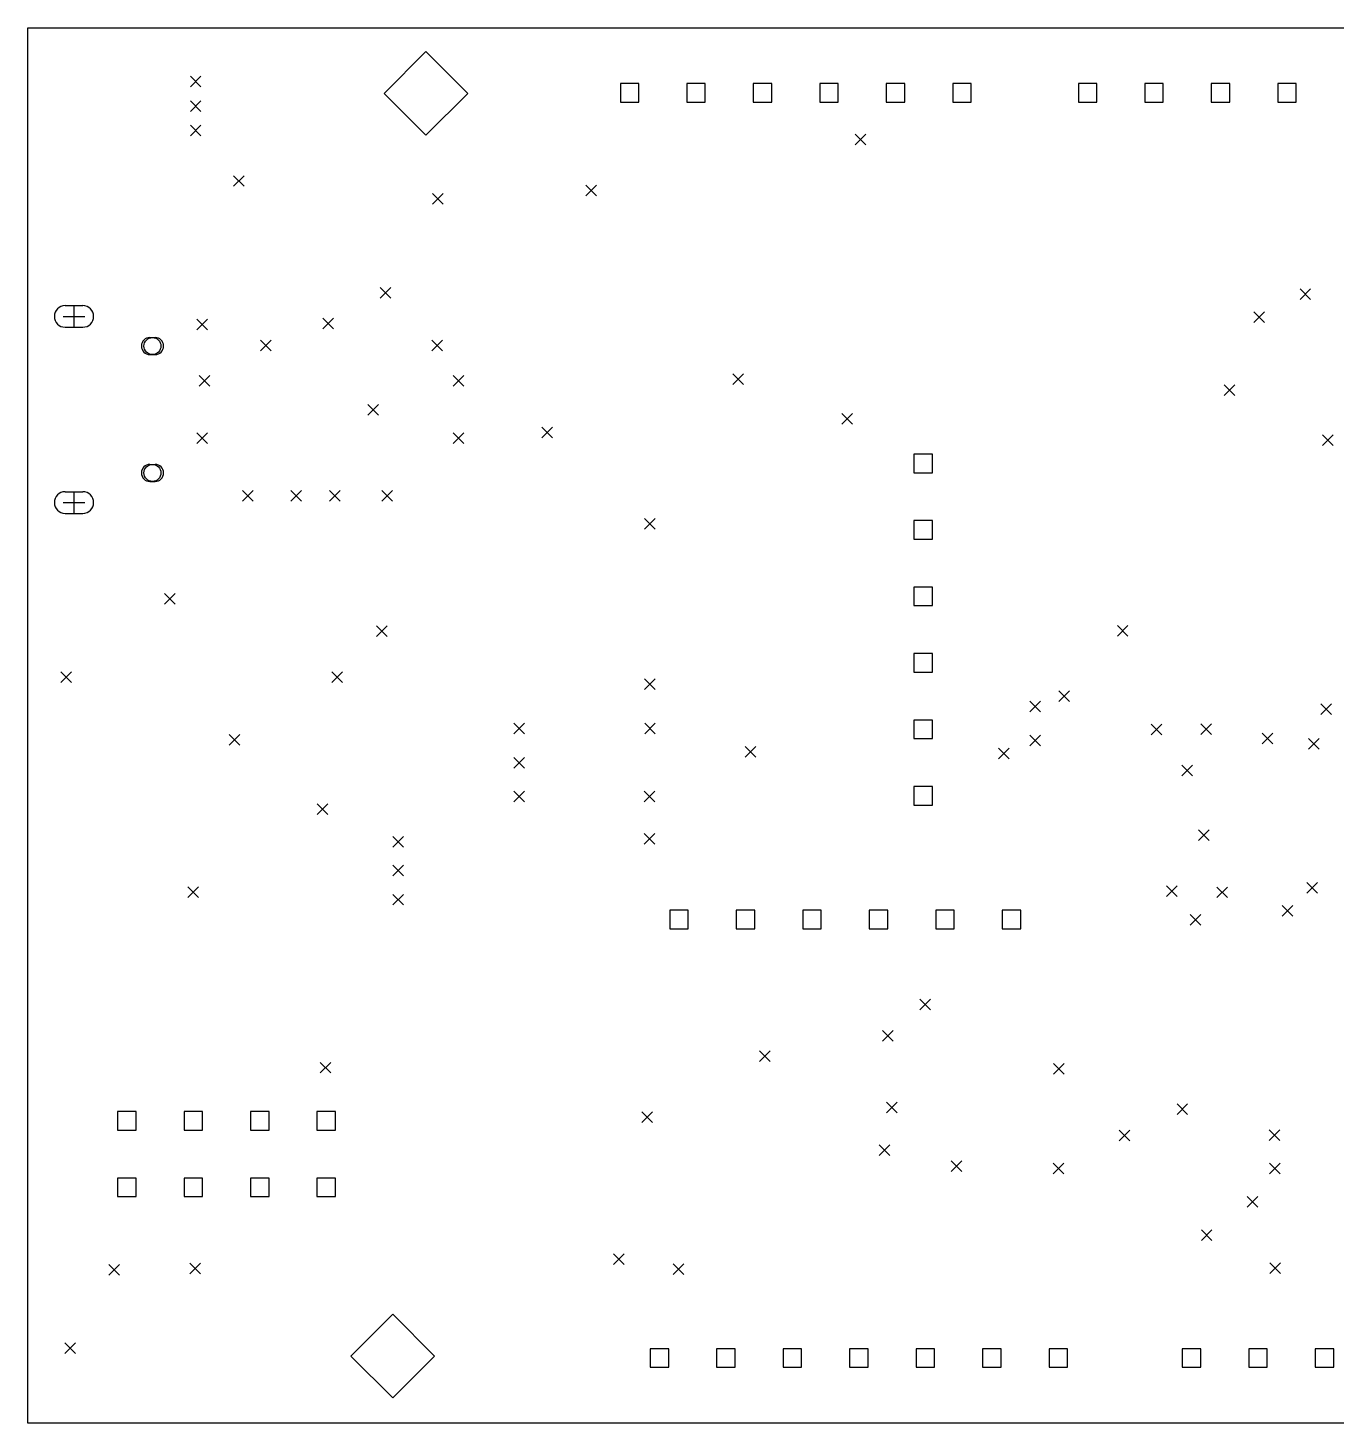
# Model space of a CAD drawing. Extents: x 3.45 to 7.48, y -5.57 to -2.37.
# Drawn here: x 3.58 to 5.548, y -4.472 to -2.373 of the extents above; entities that cross this region are included whole.
import ezdxf

# ---------------------------------------------------------------- set-up
doc = ezdxf.new("R2010")
doc.units = 0
doc.header["$MEASUREMENT"] = 0
doc.layers.add('BLACK', color=7, linetype='CONTINUOUS')

msp = doc.modelspace()

# ---------------------------------------------------------------- linework, layer by layer
at = {"layer": 'BLACK', "linetype": 'CONTINUOUS'}
for p, q in [((3.58031, -4.47165), (3.58031, -2.37283)), ((3.58031, -2.37283), (7.41929, -2.37283)), ((4.17913, -2.40827), (4.11614, -2.47126)), ((4.24213, -2.47126), (4.17913, -2.40827)), ((3.82468, -2.44554), (3.84068, -2.46154)), ((3.84068, -2.44554), (3.82468, -2.46154)), ((4.11614, -2.47126), (4.17913, -2.53425)), ((4.17913, -2.53425), (4.24213, -2.47126)), ((4.49935, -2.45655), (4.47151, -2.45655)), ((4.47151, -2.45655), (4.47151, -2.48439)), ((4.49935, -2.48439), (4.49935, -2.45655)), ((4.59935, -2.45655), (4.57151, -2.45655)), ((4.57151, -2.45655), (4.57151, -2.48439)), ((4.59935, -2.48439), (4.59935, -2.45655)), ((4.69935, -2.45655), (4.67151, -2.45655)), ((4.67151, -2.45655), (4.67151, -2.48439)), ((4.69935, -2.48439), (4.69935, -2.45655)), ((4.79935, -2.45655), (4.77151, -2.45655)), ((4.77151, -2.45655), (4.77151, -2.48439)), ((4.79935, -2.48439), (4.79935, -2.45655)), ((4.89935, -2.45655), (4.87151, -2.45655)), ((4.87151, -2.45655), (4.87151, -2.48439)), ((4.89935, -2.48439), (4.89935, -2.45655)), ((4.99935, -2.45655), (4.97151, -2.45655)), ((4.97151, -2.45655), (4.97151, -2.48439)), ((4.99935, -2.48439), (4.99935, -2.45655)), ((5.18833, -2.45655), (5.16049, -2.45655)), ((5.16049, -2.45655), (5.16049, -2.48439)), ((5.18833, -2.48439), (5.18833, -2.45655)), ((5.28833, -2.45655), (5.26049, -2.45655)), ((5.26049, -2.45655), (5.26049, -2.48439)), ((5.28833, -2.48439), (5.28833, -2.45655)), ((5.38833, -2.45655), (5.36049, -2.45655)), ((5.36049, -2.45655), (5.36049, -2.48439)), ((5.38833, -2.48439), (5.38833, -2.45655)), ((5.48833, -2.45655), (5.46049, -2.45655)), ((5.46049, -2.45655), (5.46049, -2.48439)), ((5.48833, -2.48439), (5.48833, -2.45655)), ((3.82468, -2.48255), (3.84068, -2.49855)), ((3.84068, -2.48255), (3.82468, -2.49855)), ((4.47151, -2.48439), (4.49935, -2.48439)), ((4.57151, -2.48439), (4.59935, -2.48439)), ((4.67151, -2.48439), (4.69935, -2.48439)), ((4.77151, -2.48439), (4.79935, -2.48439)), ((4.87151, -2.48439), (4.89935, -2.48439)), ((4.97151, -2.48439), (4.99935, -2.48439)), ((5.16049, -2.48439), (5.18833, -2.48439)), ((5.26049, -2.48439), (5.28833, -2.48439)), ((5.36049, -2.48439), (5.38833, -2.48439)), ((5.46049, -2.48439), (5.48833, -2.48439)), ((3.82468, -2.51917), (3.84068, -2.53517)), ((3.84068, -2.51917), (3.82468, -2.53517)), ((4.82468, -2.53255), (4.84068, -2.54855)), ((4.84068, -2.53255), (4.82468, -2.54855)), ((3.88964, -2.59515), (3.90564, -2.61115)), ((3.90564, -2.59515), (3.88964, -2.61115)), ((4.18885, -2.62192), (4.20485, -2.63792)), ((4.20485, -2.62192), (4.18885, -2.63792)), ((4.41976, -2.60932), (4.43576, -2.62532)), ((4.43576, -2.60932), (4.41976, -2.62532)), ((4.11011, -2.76326), (4.12611, -2.77926)), ((4.12611, -2.76326), (4.11011, -2.77926)), ((5.49397, -2.76523), (5.50997, -2.78123)), ((5.50997, -2.76523), (5.49397, -2.78123)), ((3.63632, -2.7906), (3.66289, -2.7906)), ((3.64961, -2.7906), (3.64961, -2.82308)), ((3.63337, -2.80684), (3.66585, -2.80684)), ((3.83452, -2.8109), (3.85052, -2.8269)), ((3.85052, -2.8109), (3.83452, -2.8269)), ((4.02389, -2.80972), (4.03989, -2.82572)), ((4.03989, -2.80972), (4.02389, -2.82572)), ((5.42468, -2.79987), (5.44068, -2.81587)), ((5.44068, -2.79987), (5.42468, -2.81587)), ((3.63632, -2.82308), (3.66289, -2.82308)), ((3.76378, -2.83858), (3.77165, -2.83858)), ((3.93019, -2.84239), (3.94619, -2.85839)), ((3.94619, -2.84239), (3.93019, -2.85839)), ((4.18806, -2.84279), (4.20406, -2.85879)), ((4.20406, -2.84279), (4.18806, -2.85879)), ((3.76378, -2.86417), (3.77165, -2.86417)), ((3.83797, -2.89554), (3.85397, -2.91154)), ((3.85397, -2.89554), (3.83797, -2.91154)), ((4.21995, -2.89554), (4.23595, -2.91154)), ((4.23595, -2.89554), (4.21995, -2.91154)), ((4.64082, -2.89318), (4.65682, -2.90918)), ((4.65682, -2.89318), (4.64082, -2.90918)), ((5.3798, -2.90972), (5.3958, -2.92572)), ((5.3958, -2.90972), (5.3798, -2.92572)), ((4.09161, -2.93946), (4.10761, -2.95546)), ((4.10761, -2.93946), (4.09161, -2.95546)), ((4.8046, -2.95302), (4.8206, -2.96902)), ((4.8206, -2.95302), (4.8046, -2.96902)), ((4.35342, -2.9733), (4.36942, -2.9893)), ((4.36942, -2.9733), (4.35342, -2.9893)), ((3.83452, -2.98216), (3.85052, -2.99816)), ((3.85052, -2.98216), (3.83452, -2.99816)), ((4.21995, -2.98216), (4.23595, -2.99816)), ((4.23595, -2.98216), (4.21995, -2.99816)), ((5.52783, -2.98491), (5.54383, -3.00091)), ((5.54383, -2.98491), (5.52783, -3.00091)), ((4.94101, -3.01407), (4.91317, -3.01407)), ((4.91317, -3.01407), (4.91317, -3.04191)), ((4.94101, -3.04191), (4.94101, -3.01407)), ((3.76378, -3.02953), (3.77165, -3.02953)), ((4.91317, -3.04191), (4.94101, -3.04191)), ((3.76378, -3.05512), (3.77165, -3.05512)), ((3.63632, -3.07062), (3.66289, -3.07062)), ((3.64961, -3.07062), (3.64961, -3.1031)), ((3.90302, -3.06877), (3.91902, -3.08477)), ((3.91902, -3.06877), (3.90302, -3.08477)), ((3.97586, -3.06877), (3.99186, -3.08477)), ((3.99186, -3.06877), (3.97586, -3.08477)), ((4.03413, -3.06877), (4.05013, -3.08477)), ((4.05013, -3.06877), (4.03413, -3.08477)), ((4.11287, -3.06877), (4.12887, -3.08477)), ((4.12887, -3.06877), (4.11287, -3.08477)), ((3.63337, -3.08686), (3.66585, -3.08686)), ((3.63632, -3.1031), (3.66289, -3.1031)), ((4.50775, -3.1109), (4.52375, -3.1269)), ((4.52375, -3.1109), (4.50775, -3.1269)), ((4.94101, -3.11407), (4.91317, -3.11407)), ((4.91317, -3.11407), (4.91317, -3.14191)), ((4.94101, -3.14191), (4.94101, -3.11407)), ((4.91317, -3.14191), (4.94101, -3.14191)), ((3.78595, -3.22389), (3.80195, -3.23989)), ((3.80195, -3.22389), (3.78595, -3.23989)), ((4.94101, -3.21407), (4.91317, -3.21407)), ((4.91317, -3.21407), (4.91317, -3.24191)), ((4.94101, -3.24191), (4.94101, -3.21407)), ((4.91317, -3.24191), (4.94101, -3.24191)), ((4.1046, -3.27231), (4.1206, -3.28831)), ((4.1206, -3.27231), (4.1046, -3.28831)), ((5.21917, -3.27192), (5.23517, -3.28792)), ((5.23517, -3.27192), (5.21917, -3.28792)), ((4.94101, -3.31407), (4.91317, -3.31407)), ((4.91317, -3.31407), (4.91317, -3.34191)), ((4.94101, -3.34191), (4.94101, -3.31407)), ((3.62999, -3.34141), (3.64599, -3.35741)), ((3.64599, -3.34141), (3.62999, -3.35741)), ((4.03747, -3.34141), (4.05347, -3.35741)), ((4.05347, -3.34141), (4.03747, -3.35741)), ((4.50775, -3.35224), (4.52375, -3.36824)), ((4.52375, -3.35224), (4.50775, -3.36824)), ((4.91317, -3.34191), (4.94101, -3.34191)), ((5.13098, -3.36995), (5.14698, -3.38595)), ((5.14698, -3.36995), (5.13098, -3.38595)), ((5.13098, -3.36995), (5.14698, -3.38595)), ((5.14698, -3.36995), (5.13098, -3.38595)), ((5.08767, -3.3857), (5.10367, -3.4017)), ((5.10367, -3.3857), (5.08767, -3.4017)), ((5.52546, -3.38964), (5.54146, -3.40564)), ((5.54146, -3.38964), (5.52546, -3.40564)), ((4.31129, -3.41877), (4.32729, -3.43477)), ((4.32729, -3.41877), (4.31129, -3.43477)), ((4.50814, -3.41877), (4.52414, -3.43477)), ((4.52414, -3.41877), (4.50814, -3.43477)), ((4.94101, -3.41407), (4.91317, -3.41407)), ((4.91317, -3.41407), (4.91317, -3.44191)), ((4.94101, -3.44191), (4.94101, -3.41407)), ((5.26995, -3.42035), (5.28595, -3.43635)), ((5.28595, -3.42035), (5.26995, -3.43635)), ((5.34476, -3.41956), (5.36076, -3.43556)), ((5.36076, -3.41956), (5.34476, -3.43556)), ((3.88309, -3.43599), (3.89909, -3.45199)), ((3.89909, -3.43599), (3.88309, -3.45199)), ((4.91317, -3.44191), (4.94101, -3.44191)), ((5.08767, -3.43688), (5.10367, -3.45288)), ((5.10367, -3.43688), (5.08767, -3.45288)), ((5.08767, -3.43688), (5.10367, -3.45288)), ((5.10367, -3.43688), (5.08767, -3.45288)), ((5.43688, -3.43373), (5.45288, -3.44973)), ((5.45288, -3.43373), (5.43688, -3.44973)), ((5.50657, -3.442), (5.52257, -3.458)), ((5.52257, -3.442), (5.50657, -3.458)), ((4.65909, -3.45399), (4.67509, -3.46999)), ((4.67509, -3.45399), (4.65909, -3.46999)), ((5.04043, -3.45657), (5.05643, -3.47257)), ((5.05643, -3.45657), (5.04043, -3.47257)), ((4.31129, -3.47035), (4.32729, -3.48635)), ((4.32729, -3.47035), (4.31129, -3.48635)), ((5.31602, -3.48216), (5.33202, -3.49816)), ((5.33202, -3.48216), (5.31602, -3.49816)), ((4.31129, -3.52113), (4.32729, -3.53713)), ((4.32729, -3.52113), (4.31129, -3.53713)), ((4.50735, -3.52113), (4.52335, -3.53713)), ((4.52335, -3.52113), (4.50735, -3.53713)), ((4.94101, -3.51407), (4.91317, -3.51407)), ((4.91317, -3.51407), (4.91317, -3.54191)), ((4.94101, -3.54191), (4.94101, -3.51407)), ((4.01562, -3.54003), (4.03162, -3.55603)), ((4.03162, -3.54003), (4.01562, -3.55603)), ((4.91317, -3.54191), (4.94101, -3.54191)), ((4.50735, -3.58452), (4.52335, -3.60052)), ((4.52335, -3.58452), (4.50735, -3.60052)), ((5.34121, -3.5794), (5.35721, -3.5954)), ((5.35721, -3.5794), (5.34121, -3.5954)), ((4.1294, -3.58924), (4.1454, -3.60524)), ((4.1454, -3.58924), (4.1294, -3.60524)), ((4.1294, -3.63255), (4.1454, -3.64855)), ((4.1454, -3.63255), (4.1294, -3.64855)), ((3.82109, -3.66499), (3.83709, -3.68099)), ((3.83709, -3.66499), (3.82109, -3.68099)), ((5.29318, -3.66326), (5.30918, -3.67926)), ((5.30918, -3.66326), (5.29318, -3.67926)), ((5.36877, -3.66523), (5.38477, -3.68123)), ((5.38477, -3.66523), (5.36877, -3.68123)), ((5.5042, -3.65854), (5.5202, -3.67454)), ((5.5202, -3.65854), (5.5042, -3.67454)), ((4.1294, -3.67625), (4.1454, -3.69225)), ((4.1454, -3.67625), (4.1294, -3.69225)), ((5.4672, -3.69318), (5.4832, -3.70918)), ((5.4832, -3.69318), (5.4672, -3.70918)), ((4.57376, -3.70025), (4.54592, -3.70025)), ((4.54592, -3.70025), (4.54592, -3.72809)), ((4.57376, -3.72809), (4.57376, -3.70025)), ((4.67376, -3.70025), (4.64592, -3.70025)), ((4.64592, -3.70025), (4.64592, -3.72809)), ((4.67376, -3.72809), (4.67376, -3.70025)), ((4.77376, -3.70025), (4.74592, -3.70025)), ((4.74592, -3.70025), (4.74592, -3.72809)), ((4.77376, -3.72809), (4.77376, -3.70025)), ((4.87376, -3.70025), (4.84592, -3.70025)), ((4.84592, -3.70025), (4.84592, -3.72809)), ((4.87376, -3.72809), (4.87376, -3.70025)), ((4.97376, -3.70025), (4.94592, -3.70025)), ((4.94592, -3.70025), (4.94592, -3.72809)), ((4.97376, -3.72809), (4.97376, -3.70025)), ((5.07376, -3.70025), (5.04592, -3.70025)), ((5.04592, -3.70025), (5.04592, -3.72809)), ((5.07376, -3.72809), (5.07376, -3.70025)), ((5.32861, -3.70657), (5.34461, -3.72257)), ((5.34461, -3.70657), (5.32861, -3.72257)), ((4.54592, -3.72809), (4.57376, -3.72809)), ((4.64592, -3.72809), (4.67376, -3.72809)), ((4.74592, -3.72809), (4.77376, -3.72809)), ((4.84592, -3.72809), (4.87376, -3.72809)), ((4.94592, -3.72809), (4.97376, -3.72809)), ((5.04592, -3.72809), (5.07376, -3.72809)), ((4.92209, -3.83399), (4.93809, -3.84999)), ((4.93809, -3.83399), (4.92209, -3.84999)), ((4.86602, -3.88123), (4.88202, -3.89723)), ((4.88202, -3.88123), (4.86602, -3.89723)), ((4.68098, -3.91169), (4.69698, -3.92769)), ((4.69698, -3.91169), (4.68098, -3.92769)), ((4.02009, -3.92899), (4.03609, -3.94499)), ((4.03609, -3.92899), (4.02009, -3.94499)), ((5.1231, -3.93058), (5.1391, -3.94658)), ((5.1391, -3.93058), (5.1231, -3.94658)), ((3.74301, -4.00307), (3.71517, -4.00307)), ((3.71517, -4.00307), (3.71517, -4.03091)), ((3.74301, -4.03091), (3.74301, -4.00307)), ((3.84301, -4.00307), (3.81517, -4.00307)), ((3.81517, -4.00307), (3.81517, -4.03091)), ((3.84301, -4.03091), (3.84301, -4.00307)), ((3.94301, -4.00307), (3.91517, -4.00307)), ((3.91517, -4.00307), (3.91517, -4.03091)), ((3.94301, -4.03091), (3.94301, -4.00307)), ((4.04301, -4.00307), (4.01517, -4.00307)), ((4.01517, -4.00307), (4.01517, -4.03091)), ((4.04301, -4.03091), (4.04301, -4.00307)), ((4.50386, -4.00322), (4.51986, -4.01922)), ((4.51986, -4.00322), (4.50386, -4.01922)), ((4.87212, -3.98905), (4.88812, -4.00505)), ((4.88812, -3.98905), (4.87212, -4.00505)), ((5.30893, -3.99121), (5.32493, -4.00721)), ((5.32493, -3.99121), (5.30893, -4.00721)), ((3.71517, -4.03091), (3.74301, -4.03091)), ((3.81517, -4.03091), (3.84301, -4.03091)), ((3.91517, -4.03091), (3.94301, -4.03091)), ((4.01517, -4.03091), (4.04301, -4.03091)), ((5.22209, -4.03099), (5.23809, -4.04699)), ((5.23809, -4.03099), (5.22209, -4.04699)), ((5.44751, -4.03058), (5.46351, -4.04658)), ((5.46351, -4.03058), (5.44751, -4.04658)), ((4.86109, -4.05299), (4.87709, -4.06899)), ((4.87709, -4.05299), (4.86109, -4.06899)), ((4.96909, -4.07699), (4.98509, -4.09299)), ((4.98509, -4.07699), (4.96909, -4.09299)), ((5.12271, -4.08058), (5.13871, -4.09658)), ((5.13871, -4.08058), (5.12271, -4.09658)), ((5.44791, -4.08058), (5.46391, -4.09658)), ((5.46391, -4.08058), (5.44791, -4.09658)), ((3.74301, -4.10307), (3.71517, -4.10307)), ((3.71517, -4.10307), (3.71517, -4.13091)), ((3.74301, -4.13091), (3.74301, -4.10307)), ((3.84301, -4.10307), (3.81517, -4.10307)), ((3.81517, -4.10307), (3.81517, -4.13091)), ((3.84301, -4.13091), (3.84301, -4.10307)), ((3.94301, -4.10307), (3.91517, -4.10307)), ((3.91517, -4.10307), (3.91517, -4.13091)), ((3.94301, -4.13091), (3.94301, -4.10307)), ((4.04301, -4.10307), (4.01517, -4.10307)), ((4.01517, -4.10307), (4.01517, -4.13091)), ((4.04301, -4.13091), (4.04301, -4.10307)), ((3.71517, -4.13091), (3.74301, -4.13091)), ((3.81517, -4.13091), (3.84301, -4.13091)), ((3.91517, -4.13091), (3.94301, -4.13091)), ((4.01517, -4.13091), (4.04301, -4.13091)), ((5.41444, -4.13058), (5.43044, -4.14658)), ((5.43044, -4.13058), (5.41444, -4.14658)), ((5.34554, -4.18098), (5.36154, -4.19698)), ((5.36154, -4.18098), (5.34554, -4.19698)), ((4.46109, -4.21699), (4.47709, -4.23299)), ((4.47709, -4.21699), (4.46109, -4.23299)), ((3.70209, -4.23299), (3.71809, -4.24899)), ((3.71809, -4.23299), (3.70209, -4.24899)), ((3.82409, -4.23099), (3.84009, -4.24699)), ((3.84009, -4.23099), (3.82409, -4.24699)), ((4.55109, -4.23199), (4.56709, -4.24799)), ((4.56709, -4.23199), (4.55109, -4.24799)), ((5.44869, -4.23058), (5.46469, -4.24658)), ((5.46469, -4.23058), (5.44869, -4.24658)), ((4.12913, -4.30787), (4.06614, -4.37087)), ((4.19213, -4.37087), (4.12913, -4.30787)), ((3.63609, -4.35099), (3.65209, -4.36699)), ((3.65209, -4.35099), (3.63609, -4.36699)), ((4.54423, -4.3597), (4.5164, -4.3597)), ((4.5164, -4.3597), (4.5164, -4.38754)), ((4.54423, -4.38754), (4.54423, -4.3597)), ((4.64423, -4.3597), (4.6164, -4.3597)), ((4.6164, -4.3597), (4.6164, -4.38754)), ((4.64423, -4.38754), (4.64423, -4.3597)), ((4.74423, -4.3597), (4.7164, -4.3597)), ((4.7164, -4.3597), (4.7164, -4.38754)), ((4.74423, -4.38754), (4.74423, -4.3597)), ((4.84423, -4.3597), (4.8164, -4.3597)), ((4.8164, -4.3597), (4.8164, -4.38754)), ((4.84423, -4.38754), (4.84423, -4.3597)), ((4.94423, -4.3597), (4.9164, -4.3597)), ((4.9164, -4.3597), (4.9164, -4.38754)), ((4.94423, -4.38754), (4.94423, -4.3597)), ((5.04423, -4.3597), (5.0164, -4.3597)), ((5.0164, -4.3597), (5.0164, -4.38754)), ((5.04423, -4.38754), (5.04423, -4.3597)), ((5.14423, -4.3597), (5.1164, -4.3597)), ((5.1164, -4.3597), (5.1164, -4.38754)), ((5.14423, -4.38754), (5.14423, -4.3597)), ((5.34463, -4.3597), (5.31679, -4.3597)), ((5.31679, -4.3597), (5.31679, -4.38754)), ((5.34463, -4.38754), (5.34463, -4.3597)), ((5.44463, -4.3597), (5.41679, -4.3597)), ((5.41679, -4.3597), (5.41679, -4.38754)), ((5.44463, -4.38754), (5.44463, -4.3597)), ((5.54463, -4.3597), (5.51679, -4.3597)), ((5.51679, -4.3597), (5.51679, -4.38754)), ((5.54463, -4.38754), (5.54463, -4.3597)), ((4.06614, -4.37087), (4.12913, -4.43386)), ((4.12913, -4.43386), (4.19213, -4.37087)), ((4.5164, -4.38754), (4.54423, -4.38754)), ((4.6164, -4.38754), (4.64423, -4.38754)), ((4.7164, -4.38754), (4.74423, -4.38754)), ((4.8164, -4.38754), (4.84423, -4.38754)), ((4.9164, -4.38754), (4.94423, -4.38754)), ((5.0164, -4.38754), (5.04423, -4.38754)), ((5.1164, -4.38754), (5.14423, -4.38754)), ((5.31679, -4.38754), (5.34463, -4.38754)), ((5.41679, -4.38754), (5.44463, -4.38754)), ((5.51679, -4.38754), (5.54463, -4.38754)), ((7.47913, -4.47165), (3.58031, -4.47165))]:
    msp.add_line(p, q, dxfattribs=at)
at = {"layer": 'BLACK'}
for centre in [(3.76772, -2.85138), (3.76772, -3.04232)]:
    msp.add_circle(centre, 0.0128, dxfattribs=at)
for centre, radius, start, end in [((3.63632, -2.80684), 0.01624, 90, 270), ((3.66289, -2.80684), 0.01624, 270, 450), ((3.76378, -2.85138), 0.0128, 90, 270), ((3.77165, -2.85138), 0.0128, 270, 450), ((3.76378, -3.04232), 0.0128, 90, 270), ((3.77165, -3.04232), 0.0128, 270, 450), ((3.63632, -3.08686), 0.01624, 90, 270), ((3.66289, -3.08686), 0.01624, 270, 450)]:
    msp.add_arc(centre, radius, start, end, dxfattribs=at)

doc.saveas('drawing.dxf')
